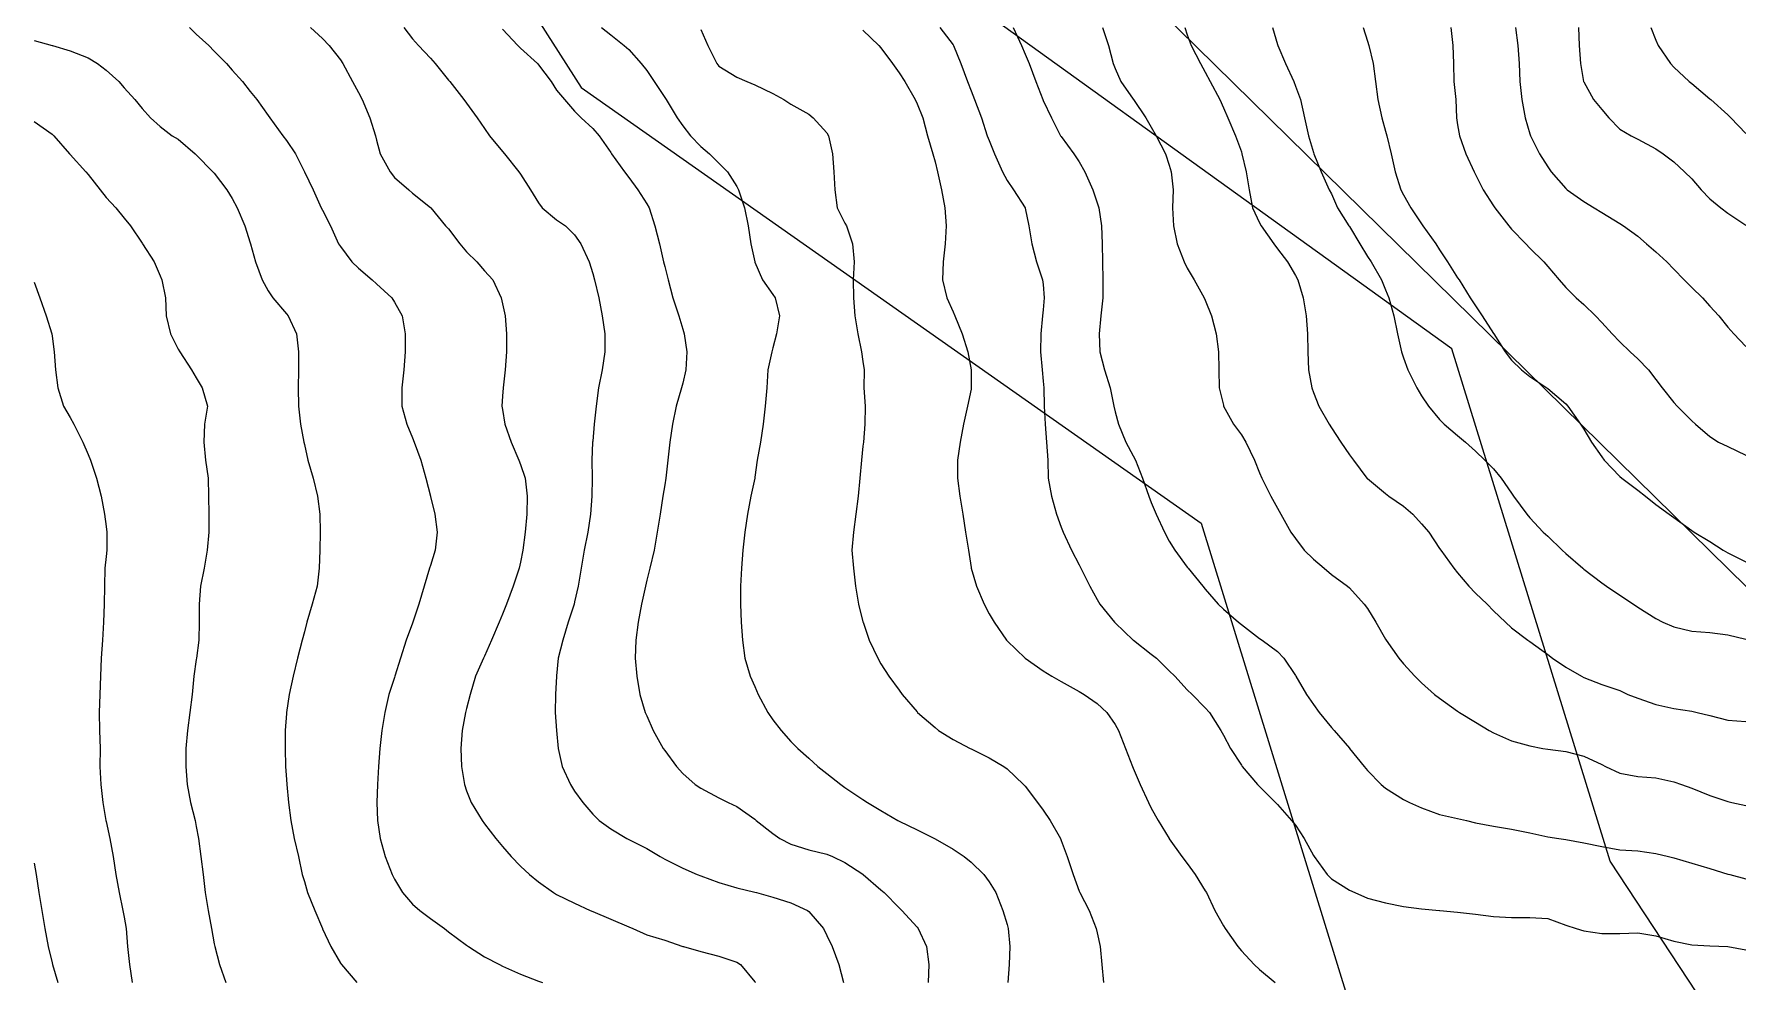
# Model space of a CAD drawing. Extents: x -729 to 771, y -779 to 721.
# Drawn here: x -729.1 to -418.1, y 402.3 to 575.3 of the extents above; entities that cross this region are included whole.
import ezdxf

# ---------------------------------------------------------------- set-up
doc = ezdxf.new("R2010")
doc.units = 0

msp = doc.modelspace()

# ---------------------------------------------------------------- linework, layer by layer
at = {"layer": 'CONTOURS'}
for points in [[(-700.7326, 576.467, 66.472), (-699.5114, 575.2617, 66.472), (-697.2225, 573.1775, 66.472), (-696.2219, 572.1668, 66.472), (-693.9956, 569.888, 66.472), (-692.9324, 568.6776, 66.472), (-691.0673, 566.5985, 66.472), (-689.643, 564.7735, 66.472), (-688.4513, 563.3091, 66.472), (-686.3535, 560.4358, 66.472), (-686.0756, 560.0196, 66.472), (-683.6988, 556.7301, 66.472), (-683.064, 555.8513, 66.472), (-681.4131, 553.4407, 66.472), (-679.7745, 550.1541, 66.472), (-679.773, 550.1512, 66.472), (-678.1738, 546.8617, 66.472), (-676.6944, 543.5722, 66.472), (-676.4851, 543.1416, 66.472), (-675.0181, 540.2828, 66.472), (-673.5692, 536.9933, 66.472), (-673.1956, 536.4751, 66.472), (-671.0826, 533.7038, 66.472), (-669.9061, 532.5552, 66.472), (-667.3858, 530.4143, 66.472), (-666.6167, 529.6921, 66.472), (-663.8023, 527.1249, 66.472), (-663.3272, 526.3723, 66.472), (-661.9049, 523.8354, 66.472), (-661.3767, 520.5459, 66.472), (-661.3436, 517.2564, 66.472), (-661.6071, 513.967, 66.472), (-661.9965, 510.6775, 66.472), (-661.9695, 507.388, 66.472), (-661.0937, 504.0985, 66.472), (-660.0377, 501.5929, 66.472), (-659.7475, 500.8091, 66.472), (-658.5375, 497.5196, 66.472), (-657.6228, 494.2301, 66.472), (-656.7693, 490.9407, 66.472), (-656.7482, 490.8625, 66.472), (-655.9378, 487.6512, 66.472), (-655.5591, 484.3617, 66.472), (-655.872, 481.0722, 66.472), (-656.7482, 478.2957, 66.472), (-656.9034, 477.7828, 66.472), (-657.895, 474.4933, 66.472), (-658.889, 471.2038, 66.472), (-659.9821, 467.9143, 66.472), (-660.0377, 467.7552, 66.472), (-661.2054, 464.6249, 66.472), (-662.225, 461.3354, 66.472), (-663.2713, 458.0459, 66.472), (-663.3272, 457.852, 66.472), (-664.355, 454.7564, 66.472), (-665.1133, 451.467, 66.472), (-665.607, 448.1775, 66.472), (-666.0112, 444.888, 66.472), (-666.2114, 441.5985, 66.472), (-666.4186, 438.3091, 66.472), (-666.5356, 435.0196, 66.472), (-666.4384, 431.7301, 66.472), (-665.9315, 428.4407, 66.472), (-665.0461, 425.1512, 66.472), (-663.772, 421.8617, 66.472), (-663.3272, 420.9899, 66.472), (-661.8352, 418.5722, 66.472), (-660.0377, 416.4286, 66.472), (-658.6697, 415.2828, 66.472), (-656.7482, 413.8082, 66.472), (-654.2204, 411.9933, 66.472), (-653.4588, 411.4131, 66.472), (-650.1693, 408.9695, 66.472), (-649.8104, 408.7038, 66.472), (-646.8798, 406.8479, 66.472), (-644.1817, 405.4143, 66.472), (-643.5903, 405.1265, 66.472), (-640.3009, 403.6799, 66.472), (-637.0114, 402.3902, 66.472), (-636.2964, 402.1249, 66.472)], [(-678.6569, 576.467, 76.472), (-676.4851, 574.459, 76.472), (-675.2553, 573.1775, 76.472), (-673.1956, 570.5491, 76.472), (-672.7505, 569.888, 76.472), (-670.9829, 566.5985, 76.472), (-669.9061, 564.6253, 76.472), (-669.22, 563.3091, 76.472), (-667.8292, 560.0196, 76.472), (-666.8161, 556.7301, 76.472), (-666.6167, 555.8951, 76.472), (-665.9153, 553.4407, 76.472), (-664.0987, 550.1512, 76.472), (-663.3272, 549.1072, 76.472), (-660.7211, 546.8617, 76.472), (-660.0377, 546.2377, 76.472), (-656.7482, 543.6214, 76.472), (-656.6945, 543.5722, 76.472), (-654.0121, 540.2828, 76.472), (-653.4588, 539.7046, 76.472), (-651.4136, 536.9933, 76.472), (-650.1693, 535.538, 76.472), (-648.2775, 533.7038, 76.472), (-646.8798, 532.0781, 76.472), (-645.3874, 530.4143, 76.472), (-643.8525, 527.1249, 76.472), (-643.5903, 526.0205, 76.472), (-643.103, 523.8354, 76.472), (-642.8953, 520.5459, 76.472), (-642.8962, 517.2564, 76.472), (-643.0952, 513.967, 76.472), (-643.4959, 510.6775, 76.472), (-643.5903, 509.1639, 76.472), (-643.6979, 507.388, 76.472), (-643.5903, 506.7231, 76.472), (-643.1587, 504.0985, 76.472), (-642.0364, 500.8091, 76.472), (-640.6098, 497.5196, 76.472), (-640.3009, 496.7126, 76.472), (-639.4522, 494.2301, 76.472), (-639.0795, 490.9407, 76.472), (-639.1353, 487.6512, 76.472), (-639.4417, 484.3617, 76.472), (-639.9102, 481.0722, 76.472), (-640.3009, 478.9092, 76.472), (-640.5392, 477.7828, 76.472), (-641.6331, 474.4933, 76.472), (-642.8798, 471.2038, 76.472), (-643.5903, 469.3845, 76.472), (-644.213, 467.9143, 76.472), (-645.5979, 464.6249, 76.472), (-646.8798, 461.7016, 76.472), (-647.0769, 461.3354, 76.472), (-648.5096, 458.0459, 76.472), (-649.5093, 454.7564, 76.472), (-650.1693, 452.1645, 76.472), (-650.3403, 451.467, 76.472), (-650.9513, 448.1775, 76.472), (-651.2106, 444.888, 76.472), (-651.0658, 441.5985, 76.472), (-650.5459, 438.3091, 76.472), (-650.1693, 437.157, 76.472), (-649.342, 435.0196, 76.472), (-647.3363, 431.7301, 76.472), (-646.8798, 431.1069, 76.472), (-644.8071, 428.4407, 76.472), (-643.5903, 426.9571, 76.472), (-642.0218, 425.1512, 76.472), (-640.3009, 423.3912, 76.472), (-638.6545, 421.8617, 76.472), (-637.0114, 420.5272, 76.472), (-634.2759, 418.5722, 76.472), (-633.7219, 418.2466, 76.472), (-630.4324, 416.6264, 76.472), (-627.6127, 415.2828, 76.472), (-627.143, 415.0848, 76.472), (-623.8535, 413.6939, 76.472), (-620.564, 412.318, 76.472), (-619.8311, 411.9933, 76.472), (-617.2745, 410.8758, 76.472), (-613.9851, 409.8736, 76.472), (-610.6956, 408.7473, 76.472), (-610.5408, 408.7038, 76.472), (-607.4061, 407.7944, 76.472), (-604.1167, 406.9415, 76.472), (-600.8272, 405.8933, 76.472), (-600.1429, 405.4143, 76.472), (-597.5377, 402.286, 76.472), (-597.4472, 402.1249, 76.472)], [(-661.6387, 576.467, 86.472), (-660.0377, 574.4063, 86.472), (-658.9333, 573.1775, 86.472), (-656.7482, 570.8791, 86.472), (-655.8891, 569.888, 86.472), (-653.4588, 566.8572, 86.472), (-653.2464, 566.5985, 86.472), (-650.6692, 563.3091, 86.472), (-650.1693, 562.6445, 86.472), (-648.2436, 560.0196, 86.472), (-646.8798, 558.0543, 86.472), (-645.9567, 556.7301, 86.472), (-643.5903, 553.8273, 86.472), (-643.2582, 553.4407, 86.472), (-640.5981, 550.1512, 86.472), (-640.3009, 549.695, 86.472), (-638.4969, 546.8617, 86.472), (-637.0114, 544.5009, 86.472), (-636.3693, 543.5722, 86.472), (-633.7219, 541.3872, 86.472), (-632.1154, 540.2828, 86.472), (-630.4324, 538.6233, 86.472), (-629.2831, 536.9933, 86.472), (-627.8091, 533.7038, 86.472), (-627.143, 531.6067, 86.472), (-626.8125, 530.4143, 86.472), (-626.0258, 527.1249, 86.472), (-625.4044, 523.8354, 86.472), (-624.9453, 520.5459, 86.472), (-624.9454, 517.2564, 86.472), (-625.4123, 513.967, 86.472), (-626.0812, 510.6775, 86.472), (-626.5353, 507.388, 86.472), (-626.877, 504.0985, 86.472), (-627.143, 500.9638, 86.472), (-627.1564, 500.8091, 86.472), (-627.3127, 497.5196, 86.472), (-627.2455, 494.2301, 86.472), (-627.2796, 490.9407, 86.472), (-627.5636, 487.6512, 86.472), (-628.0456, 484.3617, 86.472), (-628.6699, 481.0722, 86.472), (-629.2741, 477.7828, 86.472), (-629.7948, 474.4933, 86.472), (-630.4324, 471.6551, 86.472), (-630.5498, 471.2038, 86.472), (-631.5867, 467.9143, 86.472), (-632.6025, 464.6249, 86.472), (-633.4665, 461.3354, 86.472), (-633.7219, 458.1557, 86.472), (-633.7314, 458.0459, 86.472), (-633.9566, 454.7564, 86.472), (-633.9713, 451.467, 86.472), (-633.7219, 448.1792, 86.472), (-633.7218, 448.1775, 86.472), (-633.4174, 444.888, 86.472), (-632.6836, 441.5985, 86.472), (-631.2168, 438.3091, 86.472), (-630.4324, 437.0835, 86.472), (-628.9617, 435.0196, 86.472), (-627.143, 432.8801, 86.472), (-625.9406, 431.7301, 86.472), (-623.8535, 430.1757, 86.472), (-620.9299, 428.4407, 86.472), (-620.564, 428.2437, 86.472), (-617.2745, 426.6139, 86.472), (-614.8322, 425.1512, 86.472), (-613.9851, 424.6586, 86.472), (-610.6956, 422.9955, 86.472), (-608.051, 421.8617, 86.472), (-607.4061, 421.5984, 86.472), (-604.1167, 420.4363, 86.472), (-600.8272, 419.4396, 86.472), (-597.5377, 418.6685, 86.472), (-597.2184, 418.5722, 86.472), (-594.2482, 417.7063, 86.472), (-590.9588, 416.6835, 86.472), (-587.9183, 415.2828, 86.472), (-587.6693, 415.0919, 86.472), (-585.0259, 411.9933, 86.472), (-584.3798, 410.7512, 86.472), (-583.4121, 408.7038, 86.472), (-582.2151, 405.4143, 86.472), (-581.3284, 402.1249, 86.472)], [(-643.5903, 576.1899, 96.472), (-640.8293, 573.1775, 96.472), (-640.3009, 572.7056, 96.472), (-637.2271, 569.888, 96.472), (-637.0114, 569.666, 96.472), (-634.733, 566.5985, 96.472), (-633.7219, 565.0594, 96.472), (-632.2646, 563.3091, 96.472), (-630.4324, 561.2257, 96.472), (-629.2331, 560.0196, 96.472), (-627.143, 558.0742, 96.472), (-625.9419, 556.7301, 96.472), (-623.8535, 553.6648, 96.472), (-623.7018, 553.4407, 96.472), (-621.3444, 550.1512, 96.472), (-620.564, 549.1051, 96.472), (-618.9098, 546.8617, 96.472), (-617.2745, 544.286, 96.472), (-616.8519, 543.5722, 96.472), (-615.8056, 540.2828, 96.472), (-614.9624, 536.9933, 96.472), (-614.1879, 533.7038, 96.472), (-613.9851, 532.8462, 96.472), (-613.3702, 530.4143, 96.472), (-612.4911, 527.1249, 96.472), (-611.4229, 523.8354, 96.472), (-610.6956, 521.4364, 96.472), (-610.4119, 520.5459, 96.472), (-609.9609, 517.2564, 96.472), (-610.1573, 513.967, 96.472), (-610.6956, 511.5558, 96.472), (-610.9129, 510.6775, 96.472), (-611.8958, 507.388, 96.472), (-612.5732, 504.0985, 96.472), (-613.0521, 500.8091, 96.472), (-613.4235, 497.5196, 96.472), (-613.7866, 494.2301, 96.472), (-613.9851, 492.9791, 96.472), (-614.3214, 490.9407, 96.472), (-614.8524, 487.6512, 96.472), (-615.3576, 484.3617, 96.472), (-615.9132, 481.0722, 96.472), (-616.7084, 477.7828, 96.472), (-617.2745, 475.6001, 96.472), (-617.522, 474.4933, 96.472), (-618.2358, 471.2038, 96.472), (-618.8353, 467.9143, 96.472), (-619.263, 464.6249, 96.472), (-619.4014, 461.3354, 96.472), (-619.1075, 458.0459, 96.472), (-618.5206, 454.7564, 96.472), (-617.5502, 451.467, 96.472), (-617.2745, 450.8224, 96.472), (-616.1181, 448.1775, 96.472), (-614.2494, 444.888, 96.472), (-613.9851, 444.5317, 96.472), (-611.8471, 441.5985, 96.472), (-610.6956, 440.3089, 96.472), (-608.4114, 438.3091, 96.472), (-607.4061, 437.6053, 96.472), (-604.1167, 435.8783, 96.472), (-602.427, 435.0196, 96.472), (-600.8272, 434.2638, 96.472), (-597.5377, 431.9566, 96.472), (-597.2905, 431.7301, 96.472), (-594.2482, 429.3328, 96.472), (-592.9869, 428.4407, 96.472), (-590.9588, 427.402, 96.472), (-587.6693, 426.3616, 96.472), (-584.3798, 425.5861, 96.472), (-583.3406, 425.1512, 96.472), (-581.0903, 424.0676, 96.472), (-577.8009, 421.9058, 96.472), (-577.7385, 421.8617, 96.472), (-574.5114, 419.0824, 96.472), (-573.9579, 418.5722, 96.472), (-571.2219, 415.7801, 96.472), (-570.717, 415.2828, 96.472), (-567.9324, 412.2592, 96.472), (-567.697, 411.9933, 96.472), (-566.2209, 408.7038, 96.472), (-565.7918, 405.4143, 96.472), (-565.878, 402.1249, 96.472)], [(-625.5407, 576.467, 106.472), (-623.8535, 575.1283, 106.472), (-621.4046, 573.1775, 106.472), (-620.564, 572.4857, 106.472), (-618.3085, 569.888, 106.472), (-617.2745, 568.625, 106.472), (-615.9376, 566.5985, 106.472), (-613.9851, 563.6997, 106.472), (-613.7395, 563.3091, 106.472), (-611.7255, 560.0196, 106.472), (-610.6956, 558.5177, 106.472), (-609.2914, 556.7301, 106.472), (-607.4061, 554.7425, 106.472), (-605.787, 553.4407, 106.472), (-604.1167, 551.7174, 106.472), (-602.5438, 550.1512, 106.472), (-600.8272, 547.4315, 106.472), (-600.5049, 546.8617, 106.472), (-599.4363, 543.5722, 106.472), (-598.7601, 540.2828, 106.472), (-598.255, 536.9933, 106.472), (-597.5609, 533.7038, 106.472), (-597.5377, 533.6403, 106.472), (-596.1346, 530.4143, 106.472), (-594.2482, 527.7469, 106.472), (-593.8112, 527.1249, 106.472), (-593.0192, 523.8354, 106.472), (-593.5585, 520.5459, 106.472), (-594.2482, 518.0069, 106.472), (-594.4468, 517.2564, 106.472), (-595.1649, 513.967, 106.472), (-595.351, 510.6775, 106.472), (-595.6557, 507.388, 106.472), (-596.0085, 504.0985, 106.472), (-596.4926, 500.8091, 106.472), (-597.0868, 497.5196, 106.472), (-597.5377, 494.3933, 106.472), (-597.5612, 494.2301, 106.472), (-598.2473, 490.9407, 106.472), (-598.8745, 487.6512, 106.472), (-599.3851, 484.3617, 106.472), (-599.7506, 481.0722, 106.472), (-599.9974, 477.7828, 106.472), (-600.1328, 474.4933, 106.472), (-600.1629, 471.2038, 106.472), (-600.061, 467.9143, 106.472), (-599.7956, 464.6249, 106.472), (-599.3378, 461.3354, 106.472), (-598.3625, 458.0459, 106.472), (-597.5377, 456.164, 106.472), (-596.9589, 454.7564, 106.472), (-595.1718, 451.467, 106.472), (-594.2482, 450.0966, 106.472), (-592.7509, 448.1775, 106.472), (-590.9588, 446.1385, 106.472), (-589.689, 444.888, 106.472), (-587.6693, 443.1348, 106.472), (-586.0114, 441.5985, 106.472), (-584.3798, 440.2819, 106.472), (-581.8589, 438.3091, 106.472), (-581.0903, 437.7733, 106.472), (-577.8009, 435.5852, 106.472), (-576.9601, 435.0196, 106.472), (-574.5114, 433.5778, 106.472), (-571.4244, 431.7301, 106.472), (-571.2219, 431.6313, 106.472), (-567.9324, 430.0089, 106.472), (-564.7547, 428.4407, 106.472), (-564.643, 428.3794, 106.472), (-561.3535, 426.5073, 106.472), (-559.3185, 425.1512, 106.472), (-558.064, 424.1393, 106.472), (-555.7326, 421.8617, 106.472), (-554.7745, 420.5115, 106.472), (-553.5704, 418.5722, 106.472), (-552.2552, 415.2828, 106.472), (-551.4851, 412.7277, 106.472), (-551.3105, 411.9933, 106.472), (-551.0093, 408.7038, 106.472), (-551.0916, 405.4143, 106.472), (-551.3724, 402.1249, 106.472)], [(-607.4061, 576.088, 116.472), (-606.1493, 573.1775, 116.472), (-604.4834, 569.888, 116.472), (-604.1167, 569.4456, 116.472), (-600.8272, 567.4042, 116.472), (-598.9964, 566.5985, 116.472), (-597.5377, 565.9983, 116.472), (-594.2482, 564.4516, 116.472), (-592.2365, 563.3091, 116.472), (-590.9588, 562.4595, 116.472), (-587.6693, 560.6413, 116.472), (-586.8639, 560.0196, 116.472), (-584.3798, 557.2709, 116.472), (-584.1032, 556.7301, 116.472), (-583.3861, 553.4407, 116.472), (-583.1183, 550.1512, 116.472), (-582.9385, 546.8617, 116.472), (-582.5119, 543.5722, 116.472), (-581.0903, 540.7841, 116.472), (-580.8057, 540.2828, 116.472), (-579.6934, 536.9933, 116.472), (-579.4212, 533.7038, 116.472), (-579.5604, 530.4143, 116.472), (-579.5314, 527.1249, 116.472), (-579.2628, 523.8354, 116.472), (-578.7307, 520.5459, 116.472), (-578.0573, 517.2564, 116.472), (-577.8009, 515.5056, 116.472), (-577.563, 513.967, 116.472), (-577.6331, 510.6775, 116.472), (-577.3922, 507.388, 116.472), (-577.4647, 504.0985, 116.472), (-577.7283, 500.8091, 116.472), (-577.8009, 500.0434, 116.472), (-578.0661, 497.5196, 116.472), (-578.3657, 494.2301, 116.472), (-578.6973, 490.9407, 116.472), (-579.0806, 487.6512, 116.472), (-579.5257, 484.3617, 116.472), (-579.8463, 481.0722, 116.472), (-579.5218, 477.7828, 116.472), (-579.169, 474.4933, 116.472), (-578.6162, 471.2038, 116.472), (-577.8009, 467.9986, 116.472), (-577.7781, 467.9143, 116.472), (-576.6614, 464.6249, 116.472), (-575.0916, 461.3354, 116.472), (-574.5114, 460.35, 116.472), (-573.0746, 458.0459, 116.472), (-571.2219, 455.4914, 116.472), (-570.6742, 454.7564, 116.472), (-567.9324, 451.5397, 116.472), (-567.8594, 451.467, 116.472), (-564.643, 448.7245, 116.472), (-563.9842, 448.1775, 116.472), (-561.3535, 446.4853, 116.472), (-558.2425, 444.888, 116.472), (-558.064, 444.7979, 116.472), (-554.7745, 443.1504, 116.472), (-552.0832, 441.5985, 116.472), (-551.4851, 441.1793, 116.472), (-548.4976, 438.3091, 116.472), (-548.1956, 437.9955, 116.472), (-545.9616, 435.0196, 116.472), (-544.9061, 433.6288, 116.472), (-543.6477, 431.7301, 116.472), (-541.7645, 428.4407, 116.472), (-541.6167, 428.0688, 116.472), (-540.5058, 425.1512, 116.472), (-539.4427, 421.8617, 116.472), (-538.3272, 418.85, 116.472), (-538.1947, 418.5722, 116.472), (-536.4924, 415.2828, 116.472), (-535.207, 411.9933, 116.472), (-535.0377, 411.1971, 116.472), (-534.5148, 408.7038, 116.472), (-534.1826, 405.4143, 116.472), (-533.8745, 402.1249, 116.472)], [(-577.8009, 575.9838, 126.472), (-574.9054, 573.1775, 126.472), (-574.5114, 572.7613, 126.472), (-572.4041, 569.888, 126.472), (-571.2219, 568.2074, 126.472), (-570.1286, 566.5985, 126.472), (-568.2808, 563.3091, 126.472), (-567.9324, 562.5415, 126.472), (-566.8835, 560.0196, 126.472), (-566.0133, 556.7301, 126.472), (-565.0384, 553.4407, 126.472), (-564.643, 551.9675, 126.472), (-564.2185, 550.1512, 126.472), (-563.4631, 546.8617, 126.472), (-562.8361, 543.5722, 126.472), (-562.592, 540.2828, 126.472), (-562.7945, 536.9933, 126.472), (-563.141, 533.7038, 126.472), (-563.2629, 530.4143, 126.472), (-562.5089, 527.1249, 126.472), (-561.3535, 524.5868, 126.472), (-561.0049, 523.8354, 126.472), (-559.6768, 520.5459, 126.472), (-558.6831, 517.2564, 126.472), (-558.064, 514.0053, 126.472), (-558.0582, 513.967, 126.472), (-558.0262, 510.6775, 126.472), (-558.064, 510.479, 126.472), (-558.742, 507.388, 126.472), (-559.4548, 504.0985, 126.472), (-560.0767, 500.8091, 126.472), (-560.5668, 497.5196, 126.472), (-560.5716, 494.2301, 126.472), (-560.1135, 490.9407, 126.472), (-559.5849, 487.6512, 126.472), (-559.1014, 484.3617, 126.472), (-558.5652, 481.0722, 126.472), (-558.064, 477.9282, 126.472), (-558.0381, 477.7828, 126.472), (-557.0551, 474.4933, 126.472), (-555.6743, 471.2038, 126.472), (-554.7745, 469.4353, 126.472), (-553.8547, 467.9143, 126.472), (-551.5899, 464.6249, 126.472), (-551.4851, 464.5214, 126.472), (-548.1956, 461.3452, 126.472), (-548.1854, 461.3354, 126.472), (-544.9061, 459.0415, 126.472), (-543.2926, 458.0459, 126.472), (-541.6167, 457.1197, 126.472), (-538.3272, 455.2748, 126.472), (-537.4031, 454.7564, 126.472), (-535.0377, 453.0907, 126.472), (-533.2659, 451.467, 126.472), (-531.7482, 449.2449, 126.472), (-531.155, 448.1775, 126.472), (-529.8656, 444.888, 126.472), (-528.5901, 441.5985, 126.472), (-528.4588, 441.2827, 126.472), (-527.2143, 438.3091, 126.472), (-525.6549, 435.0196, 126.472), (-525.1693, 433.9963, 126.472), (-523.8942, 431.7301, 126.472), (-521.9159, 428.4407, 126.472), (-521.8798, 428.3818, 126.472), (-519.5918, 425.1512, 126.472), (-518.5903, 423.8757, 126.472), (-517.1452, 421.8617, 126.472), (-515.3009, 418.9121, 126.472), (-515.0931, 418.5722, 126.472), (-513.5479, 415.2828, 126.472), (-512.0114, 412.5216, 126.472), (-511.6927, 411.9933, 126.472), (-509.3856, 408.7038, 126.472), (-508.7219, 407.9339, 126.472), (-506.408, 405.4143, 126.472), (-505.4324, 404.5348, 126.472), (-502.5557, 402.1249, 126.472)], [(-563.7575, 576.467, 136.472), (-561.3535, 573.3092, 136.472), (-561.2824, 573.1775, 136.472), (-559.9182, 569.888, 136.472), (-558.7133, 566.5985, 136.472), (-558.064, 564.924, 136.472), (-557.4339, 563.3091, 136.472), (-556.1515, 560.0196, 136.472), (-555.0972, 556.7301, 136.472), (-554.7745, 555.8271, 136.472), (-553.7912, 553.4407, 136.472), (-552.3279, 550.1512, 136.472), (-551.4851, 548.5374, 136.472), (-550.2917, 546.8617, 136.472), (-548.2057, 543.5722, 136.472), (-548.1956, 543.5199, 136.472), (-547.5097, 540.2828, 136.472), (-546.9667, 536.9933, 136.472), (-546.0937, 533.7038, 136.472), (-545.0104, 530.4143, 136.472), (-544.9061, 529.5834, 136.472), (-544.7253, 527.1249, 136.472), (-544.9061, 524.9361, 136.472), (-545.0035, 523.8354, 136.472), (-545.315, 520.5459, 136.472), (-545.3895, 517.2564, 136.472), (-545.0943, 513.967, 136.472), (-544.9061, 511.9192, 136.472), (-544.788, 510.6775, 136.472), (-544.6976, 507.388, 136.472), (-544.5368, 504.0985, 136.472), (-544.3051, 500.8091, 136.472), (-544.0663, 497.5196, 136.472), (-543.986, 494.2301, 136.472), (-543.3549, 490.9407, 136.472), (-542.4454, 487.6512, 136.472), (-541.6167, 485.2721, 136.472), (-541.2722, 484.3617, 136.472), (-539.7179, 481.0722, 136.472), (-538.3272, 478.3863, 136.472), (-538.0145, 477.7828, 136.472), (-536.4075, 474.4933, 136.472), (-535.0377, 472.0414, 136.472), (-534.5358, 471.2038, 136.472), (-531.8781, 467.9143, 136.472), (-531.7482, 467.7871, 136.472), (-528.4588, 464.645, 136.472), (-528.4375, 464.6249, 136.472), (-525.1693, 462.1014, 136.472), (-524.2436, 461.3354, 136.472), (-521.8798, 459.0589, 136.472), (-520.8429, 458.0459, 136.472), (-518.5903, 455.592, 136.472), (-517.7071, 454.7564, 136.472), (-515.3009, 452.3134, 136.472), (-514.5314, 451.467, 136.472), (-512.4461, 448.1775, 136.472), (-512.0114, 447.3138, 136.472), (-510.7144, 444.888, 136.472), (-508.7219, 441.7983, 136.472), (-508.5746, 441.5985, 136.472), (-505.7849, 438.3091, 136.472), (-505.4324, 437.9331, 136.472), (-502.466, 435.0196, 136.472), (-502.143, 434.6758, 136.472), (-499.5618, 431.7301, 136.472), (-498.8535, 430.8449, 136.472), (-497.2562, 428.4407, 136.472), (-495.564, 425.36, 136.472), (-495.4409, 425.1512, 136.472), (-493.0563, 421.8617, 136.472), (-492.2745, 421.0982, 136.472), (-488.9851, 419.0319, 136.472), (-488.0072, 418.5722, 136.472), (-485.6956, 417.5449, 136.472), (-482.4061, 416.6746, 136.472), (-479.1167, 416.0421, 136.472), (-475.8272, 415.6096, 136.472), (-472.5377, 415.2852, 136.472), (-472.5128, 415.2828, 136.472), (-469.2482, 414.9669, 136.472), (-465.9588, 414.6037, 136.472), (-462.6693, 414.1881, 136.472), (-459.3798, 414.018, 136.472), (-456.0903, 414.0425, 136.472), (-452.8009, 413.8122, 136.472), (-449.5114, 412.6373, 136.472), (-447.5764, 411.9933, 136.472), (-446.2219, 411.6025, 136.472), (-442.9324, 411.125, 136.472), (-439.643, 411.0705, 136.472), (-436.3535, 411.2316, 136.472), (-433.064, 410.6486, 136.472), (-429.7745, 409.713, 136.472), (-426.4851, 409.0363, 136.472), (-423.1956, 408.8313, 136.472), (-419.9061, 408.7047, 136.472), (-419.9003, 408.7038, 136.472), (-416.6167, 408.1177, 136.472)], [(-550.3834, 576.467, 146.472), (-548.8414, 573.1775, 146.472), (-548.1956, 571.5912, 146.472), (-547.4725, 569.888, 146.472), (-546.2134, 566.5985, 146.472), (-544.9619, 563.3091, 146.472), (-544.9061, 563.1852, 146.472), (-543.3851, 560.0196, 146.472), (-541.7172, 556.7301, 146.472), (-541.6167, 556.5778, 146.472), (-539.314, 553.4407, 146.472), (-538.3272, 551.9383, 146.472), (-537.2715, 550.1512, 146.472), (-535.8236, 546.8617, 146.472), (-535.0377, 544.4663, 146.472), (-534.7429, 543.5722, 146.472), (-534.2753, 540.2828, 146.472), (-534.1304, 536.9933, 146.472), (-534.0751, 533.7038, 146.472), (-533.9854, 530.4143, 146.472), (-534.0175, 527.1249, 146.472), (-534.3759, 523.8354, 146.472), (-534.6928, 520.5459, 146.472), (-534.5508, 517.2564, 146.472), (-533.7046, 513.967, 146.472), (-532.6576, 510.6775, 146.472), (-531.9939, 507.388, 146.472), (-531.7482, 506.3465, 146.472), (-531.1268, 504.0985, 146.472), (-529.802, 500.8091, 146.472), (-528.4588, 498.2736, 146.472), (-528.0409, 497.5196, 146.472), (-526.7797, 494.2301, 146.472), (-525.586, 490.9407, 146.472), (-525.1693, 489.7606, 146.472), (-524.2905, 487.6512, 146.472), (-522.7733, 484.3617, 146.472), (-521.8798, 482.7262, 146.472), (-520.8775, 481.0722, 146.472), (-518.5903, 477.9617, 146.472), (-518.4526, 477.7828, 146.472), (-515.777, 474.4933, 146.472), (-515.3009, 473.9578, 146.472), (-512.9574, 471.2038, 146.472), (-512.0114, 470.3104, 146.472), (-509.2496, 467.9143, 146.472), (-508.7219, 467.496, 146.472), (-505.4324, 464.9689, 146.472), (-504.9113, 464.6249, 146.472), (-502.143, 462.5888, 146.472), (-500.9501, 461.3354, 146.472), (-498.8535, 458.2218, 146.472), (-498.7508, 458.0459, 146.472), (-496.8419, 454.7564, 146.472), (-495.564, 452.8913, 146.472), (-494.4984, 451.467, 146.472), (-492.2745, 448.7176, 146.472), (-491.7562, 448.1775, 146.472), (-488.9851, 444.9055, 146.472), (-488.9699, 444.888, 146.472), (-486.3071, 441.5985, 146.472), (-485.6956, 440.8476, 146.472), (-483.226, 438.3091, 146.472), (-482.4061, 437.6403, 146.472), (-479.1167, 435.5429, 146.472), (-478.0515, 435.0196, 146.472), (-475.8272, 434.0093, 146.472), (-472.5377, 432.8325, 146.472), (-469.2482, 432.0853, 146.472), (-467.6469, 431.7301, 146.472), (-465.9588, 431.3085, 146.472), (-462.6693, 430.7052, 146.472), (-459.3798, 430.1312, 146.472), (-456.0903, 429.4623, 146.472), (-452.8009, 428.7415, 146.472), (-450.765, 428.4407, 146.472), (-449.5114, 428.2643, 146.472), (-446.2219, 427.6598, 146.472), (-442.9324, 426.9504, 146.472), (-439.643, 426.3477, 146.472), (-436.3535, 426.1914, 146.472), (-433.064, 425.724, 146.472), (-430.7185, 425.1512, 146.472), (-429.7745, 424.9219, 146.472), (-426.4851, 423.951, 146.472), (-423.1956, 422.9427, 146.472), (-419.9061, 421.9547, 146.472), (-419.5771, 421.8617, 146.472), (-416.6167, 421.074, 146.472)], [(-534.0462, 576.467, 156.472), (-532.9877, 573.1775, 156.472), (-532.1132, 569.888, 156.472), (-531.7482, 568.9697, 156.472), (-530.7357, 566.5985, 156.472), (-528.4588, 563.3828, 156.472), (-528.4057, 563.3091, 156.472), (-526.1454, 560.0196, 156.472), (-525.1693, 558.2894, 156.472), (-524.298, 556.7301, 156.472), (-522.5934, 553.4407, 156.472), (-521.8798, 551.3474, 156.472), (-521.511, 550.1512, 156.472), (-521.1755, 546.8617, 156.472), (-521.3088, 543.5722, 156.472), (-521.1159, 540.2828, 156.472), (-520.4477, 536.9933, 156.472), (-519.1506, 533.7038, 156.472), (-518.5903, 532.5523, 156.472), (-517.3266, 530.4143, 156.472), (-515.4864, 527.1249, 156.472), (-515.3009, 526.6964, 156.472), (-514.1506, 523.8354, 156.472), (-513.2993, 520.5459, 156.472), (-512.8722, 517.2564, 156.472), (-512.861, 513.967, 156.472), (-512.7994, 510.6775, 156.472), (-512.0114, 507.5407, 156.472), (-511.9752, 507.388, 156.472), (-510.1638, 504.0985, 156.472), (-508.7219, 502.1244, 156.472), (-507.9074, 500.8091, 156.472), (-506.3215, 497.5196, 156.472), (-505.4324, 495.1762, 156.472), (-505.0137, 494.2301, 156.472), (-503.3211, 490.9407, 156.472), (-502.143, 488.7551, 156.472), (-501.5432, 487.6512, 156.472), (-499.6644, 484.3617, 156.472), (-498.8535, 483.2293, 156.472), (-497.2329, 481.0722, 156.472), (-495.564, 479.4048, 156.472), (-493.6205, 477.7828, 156.472), (-492.2745, 476.6522, 156.472), (-489.343, 474.4933, 156.472), (-488.9851, 474.1786, 156.472), (-486.2991, 471.2038, 156.472), (-485.6956, 470.4009, 156.472), (-484.148, 467.9143, 156.472), (-482.4061, 464.798, 156.472), (-482.3027, 464.6249, 156.472), (-479.9781, 461.3354, 156.472), (-479.1167, 460.3425, 156.472), (-477.0564, 458.0459, 156.472), (-475.8272, 456.8279, 156.472), (-473.4537, 454.7564, 156.472), (-472.5377, 454.0276, 156.472), (-469.2482, 451.6843, 156.472), (-468.9013, 451.467, 156.472), (-465.9588, 449.6532, 156.472), (-463.4734, 448.1775, 156.472), (-462.6693, 447.7352, 156.472), (-459.3798, 446.2784, 156.472), (-456.0903, 445.3313, 156.472), (-453.6847, 444.888, 156.472), (-452.8009, 444.7311, 156.472), (-449.5114, 444.3485, 156.472), (-446.2219, 443.4507, 156.472), (-442.9324, 441.9639, 156.472), (-442.2412, 441.5985, 156.472), (-439.643, 440.3794, 156.472), (-436.3535, 439.7803, 156.472), (-433.064, 439.5313, 156.472), (-429.7745, 438.7826, 156.472), (-428.3727, 438.3091, 156.472), (-426.4851, 437.6137, 156.472), (-423.1956, 436.2875, 156.472), (-419.9061, 435.1916, 156.472), (-419.2096, 435.0196, 156.472), (-416.6167, 434.438, 156.472)], [(-519.0328, 576.467, 166.472), (-518.5903, 575.1557, 166.472), (-517.8598, 573.1775, 166.472), (-516.1953, 569.888, 166.472), (-515.3009, 568.316, 166.472), (-514.4155, 566.5985, 166.472), (-512.6825, 563.3091, 166.472), (-512.0114, 561.8223, 166.472), (-511.1926, 560.0196, 166.472), (-509.7958, 556.7301, 166.472), (-508.7219, 553.7781, 166.472), (-508.6128, 553.4407, 166.472), (-507.8269, 550.1512, 166.472), (-507.2961, 546.8617, 166.472), (-506.6866, 543.5722, 166.472), (-505.4324, 540.8517, 166.472), (-505.1252, 540.2828, 166.472), (-502.8103, 536.9933, 166.472), (-502.143, 536.0549, 166.472), (-500.3119, 533.7038, 166.472), (-498.8535, 531.1959, 166.472), (-498.3868, 530.4143, 166.472), (-497.4696, 527.1249, 166.472), (-496.899, 523.8354, 166.472), (-496.6523, 520.5459, 166.472), (-496.6135, 517.2564, 166.472), (-496.4679, 513.967, 166.472), (-495.858, 510.6775, 166.472), (-495.564, 509.8608, 166.472), (-494.5617, 507.388, 166.472), (-492.6971, 504.0985, 166.472), (-492.2745, 503.4327, 166.472), (-490.5401, 500.8091, 166.472), (-488.9851, 498.5053, 166.472), (-488.2601, 497.5196, 166.472), (-485.7931, 494.2301, 166.472), (-485.6956, 494.1254, 166.472), (-482.4061, 491.3919, 166.472), (-481.7766, 490.9407, 166.472), (-479.1167, 489.1182, 166.472), (-477.3956, 487.6512, 166.472), (-475.8272, 485.9043, 166.472), (-474.5052, 484.3617, 166.472), (-472.5377, 481.3931, 166.472), (-472.3319, 481.0722, 166.472), (-469.9608, 477.7828, 166.472), (-469.2482, 476.9098, 166.472), (-467.1749, 474.4933, 166.472), (-465.9588, 473.2353, 166.472), (-463.866, 471.2038, 166.472), (-462.6693, 470.0128, 166.472), (-460.4925, 467.9143, 166.472), (-459.3798, 466.876, 166.472), (-456.4363, 464.6249, 166.472), (-456.0903, 464.3737, 166.472), (-452.8009, 462.0043, 166.472), (-451.9015, 461.3354, 166.472), (-449.5114, 459.6911, 166.472), (-446.6201, 458.0459, 166.472), (-446.2219, 457.8522, 166.472), (-442.9324, 456.5813, 166.472), (-439.643, 455.4531, 166.472), (-438.155, 454.7564, 166.472), (-436.3535, 454.0408, 166.472), (-433.064, 452.8724, 166.472), (-429.7745, 452.1754, 166.472), (-426.4851, 451.6724, 166.472), (-425.5055, 451.467, 166.472), (-423.1956, 450.9106, 166.472), (-419.9061, 450.0258, 166.472), (-416.6167, 449.8011, 166.472)], [(-503.0405, 576.467, 176.472), (-502.143, 573.3668, 176.472), (-502.0831, 573.1775, 176.472), (-500.6782, 569.888, 176.472), (-499.1577, 566.5985, 176.472), (-498.8535, 565.7985, 176.472), (-497.9573, 563.3091, 176.472), (-497.2233, 560.0196, 176.472), (-496.4757, 556.7301, 176.472), (-495.564, 553.6435, 176.472), (-495.4979, 553.4407, 176.472), (-494.1499, 550.1512, 176.472), (-492.6843, 546.8617, 176.472), (-492.2745, 546.0939, 176.472), (-491.1518, 543.5722, 176.472), (-489.0789, 540.2828, 176.472), (-488.9851, 540.1446, 176.472), (-487.0988, 536.9933, 176.472), (-485.6956, 534.6963, 176.472), (-485.0222, 533.7038, 176.472), (-483.1455, 530.4143, 176.472), (-482.4061, 528.6103, 176.472), (-481.8103, 527.1249, 176.472), (-480.8955, 523.8354, 176.472), (-480.1969, 520.5459, 176.472), (-479.4859, 517.2564, 176.472), (-479.1167, 516.1937, 176.472), (-478.3409, 513.967, 176.472), (-476.6631, 510.6775, 176.472), (-475.8272, 509.2701, 176.472), (-474.5656, 507.388, 176.472), (-472.5377, 504.9146, 176.472), (-471.7226, 504.0985, 176.472), (-469.2482, 502.0018, 176.472), (-467.7847, 500.8091, 176.472), (-465.9588, 499.1486, 176.472), (-464.2515, 497.5196, 176.472), (-462.6693, 495.8907, 176.472), (-461.2975, 494.2301, 176.472), (-459.3798, 491.4806, 176.472), (-459.0332, 490.9407, 176.472), (-456.6396, 487.6512, 176.472), (-456.0903, 486.9725, 176.472), (-453.6073, 484.3617, 176.472), (-452.8009, 483.6357, 176.472), (-450.1746, 481.0722, 176.472), (-449.5114, 480.4854, 176.472), (-446.4138, 477.7828, 176.472), (-446.2219, 477.6344, 176.472), (-442.9324, 475.1128, 176.472), (-442.0816, 474.4933, 176.472), (-439.643, 472.8388, 176.472), (-437.1561, 471.2038, 176.472), (-436.3535, 470.6666, 176.472), (-433.064, 468.5971, 176.472), (-431.7585, 467.9143, 176.472), (-429.7745, 467.083, 176.472), (-426.4851, 466.2884, 176.472), (-423.1956, 466.0411, 176.472), (-419.9061, 465.6035, 176.472), (-416.6167, 464.8269, 176.472)], [(-486.5179, 576.467, 186.472), (-485.6956, 573.9736, 186.472), (-485.43, 573.1775, 186.472), (-484.6819, 569.888, 186.472), (-484.2472, 566.5985, 186.472), (-483.8276, 563.3091, 186.472), (-483.0859, 560.0196, 186.472), (-482.4061, 557.5485, 186.472), (-482.1791, 556.7301, 186.472), (-481.4035, 553.4407, 186.472), (-480.6463, 550.1512, 186.472), (-479.6019, 546.8617, 186.472), (-479.1167, 545.9362, 186.472), (-477.7892, 543.5722, 186.472), (-475.8272, 540.6636, 186.472), (-475.5725, 540.2828, 186.472), (-473.2442, 536.9933, 186.472), (-472.5377, 535.9114, 186.472), (-471.0899, 533.7038, 186.472), (-469.2482, 530.7859, 186.472), (-468.9641, 530.4143, 186.472), (-466.9594, 527.1249, 186.472), (-465.9588, 525.6568, 186.472), (-464.7495, 523.8354, 186.472), (-462.6693, 520.621, 186.472), (-462.6243, 520.5459, 186.472), (-460.5727, 517.2564, 186.472), (-459.3798, 515.7392, 186.472), (-457.5539, 513.967, 186.472), (-456.0903, 512.7689, 186.472), (-452.9505, 510.6775, 186.472), (-452.8009, 510.5697, 186.472), (-449.5114, 507.8013, 186.472), (-449.1206, 507.388, 186.472), (-446.7863, 504.0985, 186.472), (-446.2219, 503.1748, 186.472), (-444.8166, 500.8091, 186.472), (-442.9324, 498.1152, 186.472), (-442.4706, 497.5196, 186.472), (-439.643, 494.5226, 186.472), (-439.2891, 494.2301, 186.472), (-436.3535, 492.0167, 186.472), (-434.9711, 490.9407, 186.472), (-433.064, 489.4368, 186.472), (-430.6228, 487.6512, 186.472), (-429.7745, 487.0095, 186.472), (-426.4851, 484.6424, 186.472), (-426.0633, 484.3617, 186.472), (-423.1956, 482.6558, 186.472), (-420.7912, 481.0722, 186.472), (-419.9061, 480.5648, 186.472), (-416.6167, 478.9502, 186.472)], [(-470.4819, 576.467, 196.472), (-470.0995, 573.1775, 196.472), (-470.0146, 569.888, 196.472), (-469.9404, 566.5985, 196.472), (-469.5943, 563.3091, 196.472), (-469.4645, 560.0196, 196.472), (-469.2482, 558.7333, 196.472), (-468.8723, 556.7301, 196.472), (-467.7617, 553.4407, 196.472), (-466.2209, 550.1512, 196.472), (-465.9588, 549.6545, 196.472), (-464.5611, 546.8617, 196.472), (-462.6693, 543.924, 196.472), (-462.4342, 543.5722, 196.472), (-459.9206, 540.2828, 196.472), (-459.3798, 539.6493, 196.472), (-456.8213, 536.9933, 196.472), (-456.0903, 536.1924, 196.472), (-453.5152, 533.7038, 196.472), (-452.8009, 532.8793, 196.472), (-450.7078, 530.4143, 196.472), (-449.5114, 529.0408, 196.472), (-447.5879, 527.1249, 196.472), (-446.2219, 525.8874, 196.472), (-444.0544, 523.8354, 196.472), (-442.9324, 522.6565, 196.472), (-441.019, 520.5459, 196.472), (-439.643, 519.1134, 196.472), (-437.7488, 517.2564, 196.472), (-436.3535, 515.994, 196.472), (-434.4086, 513.967, 196.472), (-433.064, 512.2008, 196.472), (-431.9018, 510.6775, 196.472), (-429.7745, 508.0498, 196.472), (-429.177, 507.388, 196.472), (-426.4851, 504.677, 196.472), (-425.836, 504.0985, 196.472), (-423.1956, 501.7965, 196.472), (-421.6271, 500.8091, 196.472), (-419.9061, 499.9783, 196.472), (-416.6167, 498.3987, 196.472)], [(-458.6495, 576.467, 206.472), (-458.2774, 573.1775, 206.472), (-458.0263, 569.888, 206.472), (-457.8938, 566.5985, 206.472), (-457.5207, 563.3091, 206.472), (-456.9282, 560.0196, 206.472), (-456.0903, 557.0838, 206.472), (-455.951, 556.7301, 206.472), (-454.3116, 553.4407, 206.472), (-452.8009, 551.0245, 206.472), (-452.1506, 550.1512, 206.472), (-449.5114, 547.0914, 206.472), (-449.2587, 546.8617, 206.472), (-446.2219, 544.7217, 206.472), (-444.3133, 543.5722, 206.472), (-442.9324, 542.6953, 206.472), (-439.643, 540.7242, 206.472), (-438.9896, 540.2828, 206.472), (-436.3535, 538.3629, 206.472), (-434.7436, 536.9933, 206.472), (-433.064, 535.5172, 206.472), (-431.0409, 533.7038, 206.472), (-429.7745, 532.3899, 206.472), (-427.8724, 530.4143, 206.472), (-426.4851, 529.0018, 206.472), (-424.5716, 527.1249, 206.472), (-423.1956, 525.5889, 206.472), (-421.5491, 523.8354, 206.472), (-419.9061, 521.7918, 206.472), (-418.8515, 520.5459, 206.472), (-416.6167, 518.2314, 206.472)], [(-447.1854, 576.467, 216.472), (-447.0543, 573.1775, 216.472), (-446.8393, 569.888, 216.472), (-446.2405, 566.5985, 216.472), (-446.2219, 566.5552, 216.472), (-444.4598, 563.3091, 216.472), (-442.9324, 561.5169, 216.472), (-441.6652, 560.0196, 216.472), (-439.643, 557.8951, 216.472), (-437.5739, 556.7301, 216.472), (-436.3535, 556.0928, 216.472), (-433.064, 554.3443, 216.472), (-431.71, 553.4407, 216.472), (-429.7745, 551.9834, 216.472), (-427.803, 550.1512, 216.472), (-426.4851, 548.8545, 216.472), (-424.7736, 546.8617, 216.472), (-423.1956, 545.2002, 216.472), (-421.1953, 543.5722, 216.472), (-419.9061, 542.6057, 216.472), (-416.6167, 540.3894, 216.472)], [(-433.969, 576.467, 226.472), (-433.064, 574.1666, 226.472), (-432.6191, 573.1775, 226.472), (-430.4093, 569.888, 226.472), (-429.7745, 569.2601, 226.472), (-427.0038, 566.5985, 226.472), (-426.4851, 566.2402, 226.472), (-423.1956, 563.4522, 226.472), (-423.0299, 563.3091, 226.472), (-419.9061, 560.5246, 226.472), (-419.3649, 560.0196, 226.472), (-416.6167, 557.1229, 226.472)], [(-729.1167, 574.0943, 56.472), (-725.8272, 573.2013, 56.472), (-725.7371, 573.1775, 56.472), (-722.5377, 572.2312, 56.472), (-719.2482, 570.9584, 56.472), (-717.5389, 569.888, 56.472), (-715.9588, 568.6644, 56.472), (-713.6579, 566.5985, 56.472), (-712.6693, 565.4935, 56.472), (-710.6976, 563.3091, 56.472), (-709.3798, 561.7103, 56.472), (-707.8825, 560.0196, 56.472), (-706.0903, 558.3941, 56.472), (-703.9097, 556.7301, 56.472), (-702.8009, 556.07, 56.472), (-699.7059, 553.4407, 56.472), (-699.5114, 553.2655, 56.472), (-696.4576, 550.1512, 56.472), (-696.2219, 549.88, 56.472), (-693.9283, 546.8617, 56.472), (-692.9324, 545.2388, 56.472), (-692.0162, 543.5722, 56.472), (-690.6706, 540.2828, 56.472), (-689.643, 537.1842, 56.472), (-689.5807, 536.9933, 56.472), (-688.6965, 533.7038, 56.472), (-687.4918, 530.4143, 56.472), (-686.3535, 528.405, 56.472), (-685.5179, 527.1249, 56.472), (-683.064, 524.1853, 56.472), (-682.7395, 523.8354, 56.472), (-681.2283, 520.5459, 56.472), (-680.8241, 517.2564, 56.472), (-680.847, 513.967, 56.472), (-680.9145, 510.6775, 56.472), (-680.8668, 507.388, 56.472), (-680.4645, 504.0985, 56.472), (-679.8812, 500.8091, 56.472), (-679.7745, 500.3325, 56.472), (-679.1126, 497.5196, 56.472), (-678.1934, 494.2301, 56.472), (-677.3691, 490.9407, 56.472), (-676.9808, 487.6512, 56.472), (-676.8827, 484.3617, 56.472), (-676.9384, 481.0722, 56.472), (-677.07, 477.7828, 56.472), (-677.4245, 474.4933, 56.472), (-678.3618, 471.2038, 56.472), (-679.3259, 467.9143, 56.472), (-679.7745, 466.1747, 56.472), (-680.2056, 464.6249, 56.472), (-681.0188, 461.3354, 56.472), (-681.8302, 458.0459, 56.472), (-682.5581, 454.7564, 56.472), (-683.0491, 451.467, 56.472), (-683.064, 451.2483, 56.472), (-683.2658, 448.1775, 56.472), (-683.2819, 444.888, 56.472), (-683.2191, 441.5985, 56.472), (-683.064, 439.2092, 56.472), (-683.0054, 438.3091, 56.472), (-682.6956, 435.0196, 56.472), (-682.2551, 431.7301, 56.472), (-681.6093, 428.4407, 56.472), (-680.8252, 425.1512, 56.472), (-680.158, 421.8617, 56.472), (-679.7745, 420.6102, 56.472), (-679.1971, 418.5722, 56.472), (-677.8493, 415.2828, 56.472), (-676.4905, 411.9933, 56.472), (-676.4851, 411.9808, 56.472), (-674.955, 408.7038, 56.472), (-673.1956, 405.7005, 56.472), (-672.9977, 405.4143, 56.472), (-670.1842, 402.1249, 56.472)], [(-729.1167, 559.3387, 46.472), (-725.8272, 557.0175, 46.472), (-725.4976, 556.7301, 46.472), (-722.6422, 553.4407, 46.472), (-722.5377, 553.3223, 46.472), (-719.6907, 550.1512, 46.472), (-719.2482, 549.6331, 46.472), (-717.0612, 546.8617, 46.472), (-715.9588, 545.4533, 46.472), (-714.2056, 543.5722, 46.472), (-712.6693, 541.6962, 46.472), (-711.4929, 540.2828, 46.472), (-709.3798, 537.0925, 46.472), (-709.3126, 536.9933, 46.472), (-707.2203, 533.7038, 46.472), (-706.0903, 531.1661, 46.472), (-705.8029, 530.4143, 46.472), (-705.1404, 527.1249, 46.472), (-705.0031, 523.8354, 46.472), (-704.1898, 520.5459, 46.472), (-702.8009, 517.7923, 46.472), (-702.4917, 517.2564, 46.472), (-700.3559, 513.967, 46.472), (-699.5114, 512.5301, 46.472), (-698.4213, 510.6775, 46.472), (-697.4508, 507.388, 46.472), (-698.0136, 504.0985, 46.472), (-698.1316, 500.8091, 46.472), (-697.8453, 497.5196, 46.472), (-697.3552, 494.2301, 46.472), (-697.2788, 490.9407, 46.472), (-697.2331, 487.6512, 46.472), (-697.2374, 484.3617, 46.472), (-697.5465, 481.0722, 46.472), (-698.0925, 477.7828, 46.472), (-698.7634, 474.4933, 46.472), (-699.003, 471.2038, 46.472), (-698.9701, 467.9143, 46.472), (-699.0496, 464.6249, 46.472), (-699.4748, 461.3354, 46.472), (-699.5114, 461.0945, 46.472), (-699.9574, 458.0459, 46.472), (-700.2605, 454.7564, 46.472), (-700.6599, 451.467, 46.472), (-701.0838, 448.1775, 46.472), (-701.3877, 444.888, 46.472), (-701.4075, 441.5985, 46.472), (-701.1588, 438.3091, 46.472), (-700.5343, 435.0196, 46.472), (-699.7357, 431.7301, 46.472), (-699.5114, 430.6123, 46.472), (-699.081, 428.4407, 46.472), (-698.6608, 425.1512, 46.472), (-698.2693, 421.8617, 46.472), (-697.8548, 418.5722, 46.472), (-697.3242, 415.2828, 46.472), (-696.7396, 411.9933, 46.472), (-696.2219, 409.2248, 46.472), (-696.1264, 408.7038, 46.472), (-695.2832, 405.4143, 46.472), (-694.0844, 402.1249, 46.472)], [(-729.1167, 530.0131, 36.472), (-728.0439, 527.1249, 36.472), (-726.9072, 523.8354, 36.472), (-725.8789, 520.5459, 36.472), (-725.8272, 520.1635, 36.472), (-725.4615, 517.2564, 36.472), (-725.2117, 513.967, 36.472), (-724.759, 510.6775, 36.472), (-723.7446, 507.388, 36.472), (-722.5377, 505.2859, 36.472), (-721.8657, 504.0985, 36.472), (-720.2437, 500.8091, 36.472), (-719.2482, 498.5526, 36.472), (-718.8307, 497.5196, 36.472), (-717.7153, 494.2301, 36.472), (-716.8443, 490.9407, 36.472), (-716.2315, 487.6512, 36.472), (-715.9588, 485.3779, 36.472), (-715.8264, 484.3617, 36.472), (-715.844, 481.0722, 36.472), (-715.9588, 479.9434, 36.472), (-716.1886, 477.7828, 36.472), (-716.2885, 474.4933, 36.472), (-716.302, 471.2038, 36.472), (-716.4362, 467.9143, 36.472), (-716.6473, 464.6249, 36.472), (-716.8664, 461.3354, 36.472), (-716.9898, 458.0459, 36.472), (-717.1408, 454.7564, 36.472), (-717.231, 451.467, 36.472), (-717.1962, 448.1775, 36.472), (-717.0689, 444.888, 36.472), (-717.0894, 441.5985, 36.472), (-716.9125, 438.3091, 36.472), (-716.5379, 435.0196, 36.472), (-715.9984, 431.7301, 36.472), (-715.9588, 431.5354, 36.472), (-715.3004, 428.4407, 36.472), (-714.7023, 425.1512, 36.472), (-714.1979, 421.8617, 36.472), (-713.5695, 418.5722, 36.472), (-712.8898, 415.2828, 36.472), (-712.6693, 414.0736, 36.472), (-712.3221, 411.9933, 36.472), (-712.0524, 408.7038, 36.472), (-711.7167, 405.4143, 36.472), (-711.1952, 402.1249, 36.472)], [(-729.1167, 423.9583, 26.472), (-728.7479, 421.8617, 26.472), (-728.2401, 418.5722, 26.472), (-727.7252, 415.2828, 26.472), (-727.1506, 411.9933, 26.472), (-726.5353, 408.7038, 26.472), (-725.8272, 405.7736, 26.472), (-725.7339, 405.4143, 26.472), (-724.765, 402.1249, 26.472)]]:
    msp.add_polyline3d(points, dxfattribs=at)
at = {"layer": 'PARCELS'}
for points in [[(-389.7234, 448.0735, 166.4293), (-389.9981, 138.5055, 130.9682), (-409.7286, 376.2284, 129.9858), (-441.4161, 424.3096, 145.2847), (-470.3243, 517.8281, 182.05), (-589.9028, 603.9361, 135.7452), (-657.4425, 710.9814, 154.9083), (-389.7234, 448.0735, 166.4293)], [(-711.5801, 694.4031, 124.7163), (-629.2455, 565.4987, 99.0473), (-516.0452, 485.9758, 149.2547), (-489.2036, 398.9823, 126.8814), (-461.7392, 357.4562, 104.7113), (-439.6941, 77.7953, 129.0694), (-477.0854, 24.1731, 103.7588), (-462.6266, -179.5876, 207.9862), (-495.5887, -224.6092, 223.5986), (-727.7202, -336.0699, 191.3737)]]:
    msp.add_polyline3d(points, dxfattribs=at)

doc.saveas('drawing.dxf')
